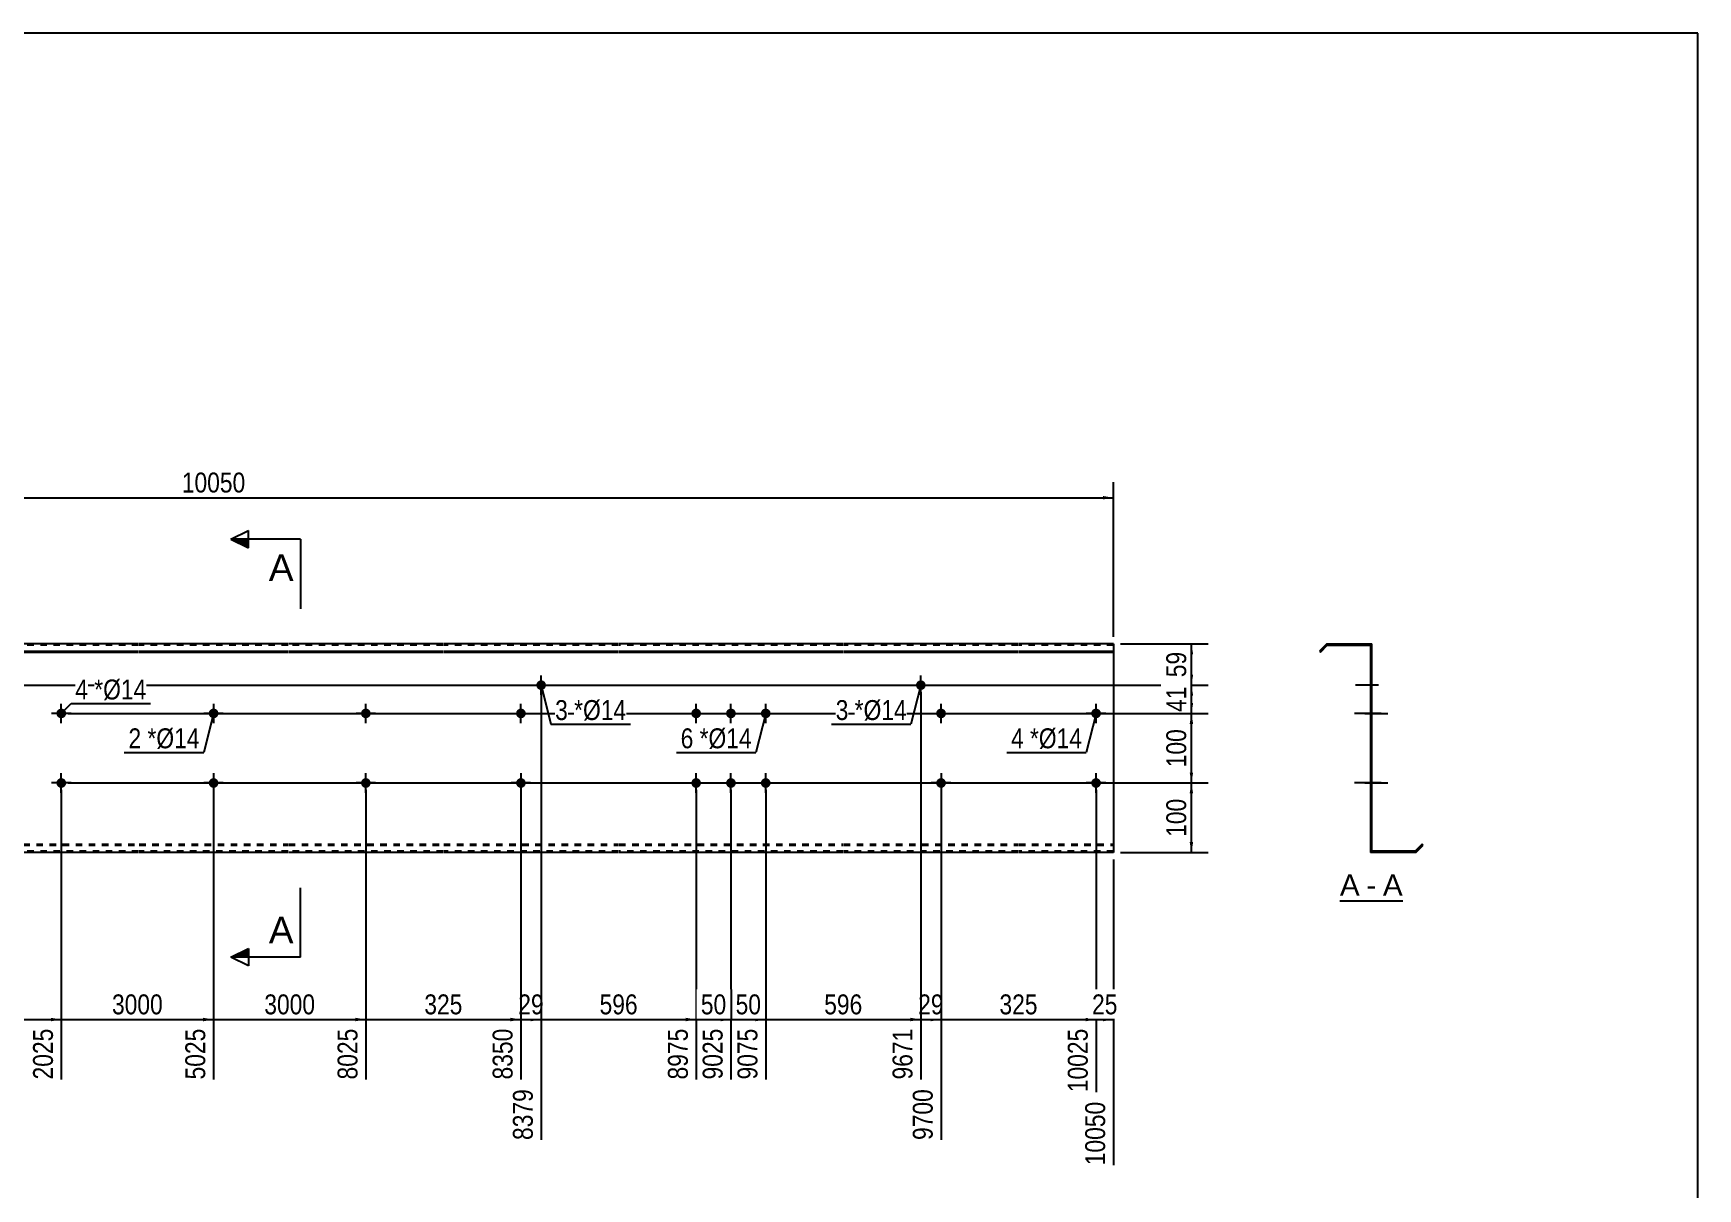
# Model space of a CAD drawing. Header units: millimetres. Extents: x -60 to 343, y -174 to 103.
# Drawn here: x 103.5 to 342.8, y -63.3 to 102.8 of the extents above; entities that cross this region are included whole.
import ezdxf

# ---------------------------------------------------------------- set-up
doc = ezdxf.new("R2010")
doc.units = ezdxf.units.MM
doc.linetypes.add('DXK_LINE_DOT1', pattern=[1.8814, 0.9407, -0.9407])
doc.styles.add('Arial', font='ARIAL.TTF', dxfattribs={"height": 0.2})
doc.styles.add('Arial Narrow', font='ARIALN.TTF', dxfattribs={"height": 0.2})

# ---------------------------------------------------------------- blocks, each defined once
blk = doc.blocks.new('Unknown-627191939-2025')
at = {"color": 5, "linetype": 'Continuous'}
for p, q in [((342.8, 102.75), (-57.2, 102.75)), ((342.8, -174.25), (342.8, 102.75))]:
    blk.add_line(p, q, dxfattribs=at)
blk = doc.blocks.new('Unknown-627191939-12 - 1244')
at = {"color": 7, "linetype": 'Continuous'}
blk.add_line((291.35, -21.95), (300.38, -21.95), dxfattribs=at)
at = {"color": 0, "linetype": 'Continuous'}
blk.add_wipeout([(294.19, -21.2), (294.19, -18), (291.35, -18), (291.35, -21.2)], dxfattribs=at)
blk.add_wipeout([(296.57, -21.2), (296.57, -18), (295.15, -18), (295.15, -21.2)], dxfattribs=at)
at = {"color": 96, "linetype": 'Continuous', "style": 'Arial'}
blk.add_text('A', height=3.06, dxfattribs=at).set_placement((291.35, -21.2))
at = {"color": 0, "linetype": 'Continuous'}
blk.add_wipeout([(300.38, -21.2), (300.38, -18), (297.53, -18), (297.53, -21.2)], dxfattribs=at)
at = {"color": 96, "linetype": 'Continuous', "style": 'Arial'}
for s, p in [('A', (297.53, -21.2)), ('-', (295.15, -21.2))]:
    blk.add_text(s, height=3.06, dxfattribs=at).set_placement(p)
blk = doc.blocks.new('Part-627191939-1218 - 1203')
at = {"color": 2, "linetype": 'Continuous'}
for p, q in [((118.6, 15), (96.4, 15)), ((140.1, 15), (118.7, 15)), ((162.39, 15), (140.2, 15)), ((187.6, 15), (162.49, 15)), ((219.89, 15), (187.7, 15)), ((245.09, 15), (219.99, 15)), ((258.79, 15), (245.19, 15)), ((258.79, 15), (258.79, 13.94)), ((96.4, 13.94), (118.6, 13.94)), ((96.4, 13.8), (118.6, 13.8)), ((118.7, 13.94), (140.1, 13.94)), ((118.7, 13.8), (140.1, 13.8)), ((140.2, 13.94), (162.39, 13.94)), ((140.2, 13.8), (162.39, 13.8)), ((162.49, 13.94), (187.6, 13.94)), ((162.49, 13.8), (187.6, 13.8)), ((187.7, 13.94), (219.89, 13.94)), ((187.7, 13.8), (219.89, 13.8)), ((219.99, 13.94), (245.09, 13.94)), ((219.99, 13.8), (245.09, 13.8)), ((245.19, 13.94), (258.79, 13.94)), ((245.19, 13.8), (258.79, 13.8)), ((258.79, 13.94), (258.79, -15)), ((118.6, -15), (96.4, -15)), ((140.1, -15), (118.7, -15)), ((162.39, -15), (140.2, -15)), ((187.6, -15), (162.49, -15)), ((219.89, -15), (187.7, -15)), ((245.09, -15), (219.99, -15)), ((258.79, -15), (245.19, -15))]:
    blk.add_line(p, q, dxfattribs=at)
at = {"color": 7, "linetype": 'DXK_LINE_DOT1'}
for p, q in [((118.6, 14.8), (96.4, 14.8)), ((140.1, 14.8), (118.7, 14.8)), ((162.39, 14.8), (140.2, 14.8)), ((187.6, 14.8), (162.49, 14.8)), ((219.89, 14.8), (187.7, 14.8)), ((245.09, 14.8), (219.99, 14.8)), ((258.79, 14.8), (245.19, 14.8)), ((96.4, -13.8), (118.6, -13.8)), ((96.4, -13.94), (118.6, -13.94)), ((118.7, -13.8), (140.1, -13.8)), ((118.7, -13.94), (140.1, -13.94)), ((140.2, -13.8), (162.39, -13.8)), ((140.2, -13.94), (162.39, -13.94)), ((162.49, -13.8), (187.6, -13.8)), ((162.49, -13.94), (187.6, -13.94)), ((187.7, -13.8), (219.89, -13.8)), ((187.7, -13.94), (219.89, -13.94)), ((219.99, -13.8), (245.09, -13.8)), ((219.99, -13.94), (245.09, -13.94)), ((245.19, -13.8), (258.79, -13.8)), ((245.19, -13.94), (258.79, -13.94)), ((118.6, -14.8), (96.4, -14.8)), ((140.1, -14.8), (118.7, -14.8)), ((162.39, -14.8), (140.2, -14.8)), ((187.6, -14.8), (162.49, -14.8)), ((219.89, -14.8), (187.7, -14.8)), ((245.09, -14.8), (219.99, -14.8)), ((258.79, -14.8), (245.19, -14.8))]:
    blk.add_line(p, q, dxfattribs=at)
blk = doc.blocks.new('Bolt-627191939-1219 - 1203')
at = {"linetype": 'Continuous'}
blk.add_hatch(color=3, dxfattribs=at).paths.add_polyline_path([(174.29, -5, -1), (172.89, -5, -1)])
at = {"color": 3, "linetype": 'Continuous'}
for p, q in [((173.59, -3.6), (173.59, -6.4)), ((174.99, -5), (172.19, -5))]:
    blk.add_line(p, q, dxfattribs=at)
blk = doc.blocks.new('Bolt-627191939-1220 - 1203')
at = {"linetype": 'Continuous'}
for points in [[(198.09, 5, -1), (199.49, 5, -1)], [(203.09, 5, -1), (204.49, 5, -1)], [(208.09, 5, -1), (209.49, 5, -1)], [(198.09, -5, -1), (199.49, -5, -1)], [(203.09, -5, -1), (204.49, -5, -1)], [(208.09, -5, -1), (209.49, -5, -1)]]:
    blk.add_hatch(color=3, dxfattribs=at).paths.add_polyline_path(points)
at = {"color": 3, "linetype": 'Continuous'}
for p, q in [((197.39, 5), (200.19, 5)), ((198.79, 3.6), (198.79, 6.4)), ((202.39, 5), (205.19, 5)), ((203.79, 3.6), (203.79, 6.4)), ((207.39, 5), (210.19, 5)), ((208.79, 3.6), (208.79, 6.4)), ((198.79, -6.4), (198.79, -3.6)), ((203.79, -6.4), (203.79, -3.6)), ((208.79, -6.4), (208.79, -3.6)), ((197.39, -5), (200.19, -5)), ((202.39, -5), (205.19, -5)), ((207.39, -5), (210.19, -5))]:
    blk.add_line(p, q, dxfattribs=at)
blk = doc.blocks.new('Bolt-627191939-1221 - 1203')
at = {"linetype": 'Continuous'}
blk.add_hatch(color=3, dxfattribs=at).paths.add_polyline_path([(230.39, 9.06, -1), (231.79, 9.06, -1)])
at = {"color": 3, "linetype": 'Continuous'}
for p, q in [((231.09, 7.66), (231.09, 10.46)), ((229.69, 9.06), (232.49, 9.06))]:
    blk.add_line(p, q, dxfattribs=at)
blk = doc.blocks.new('Bolt-627191939-1222 - 1203')
at = {"linetype": 'Continuous'}
blk.add_hatch(color=3, dxfattribs=at).paths.add_polyline_path([(172.89, 5, -1), (174.29, 5, -1)])
at = {"color": 3, "linetype": 'Continuous'}
for p, q in [((172.19, 5), (174.99, 5)), ((173.59, 3.6), (173.59, 6.4))]:
    blk.add_line(p, q, dxfattribs=at)
blk = doc.blocks.new('Bolt-627191939-1227 - 1203')
at = {"linetype": 'Continuous'}
for points in [[(130.1, 5, -1), (128.7, 5, -1)], [(130.1, -5, -1), (128.7, -5, -1)]]:
    blk.add_hatch(color=3, dxfattribs=at).paths.add_polyline_path(points)
at = {"color": 3, "linetype": 'Continuous'}
for p, q in [((130.8, 5), (128, 5)), ((129.4, 6.4), (129.4, 3.6)), ((129.4, -3.6), (129.4, -6.4)), ((130.8, -5), (128, -5))]:
    blk.add_line(p, q, dxfattribs=at)
blk = doc.blocks.new('Bolt-627191939-1229 - 1203')
at = {"linetype": 'Continuous'}
blk.add_hatch(color=3, dxfattribs=at).paths.add_polyline_path([(175.8, 9.06, -1), (177.2, 9.06, -1)])
at = {"color": 3, "linetype": 'Continuous'}
for p, q in [((176.5, 7.66), (176.5, 10.46)), ((175.1, 9.06), (177.9, 9.06))]:
    blk.add_line(p, q, dxfattribs=at)
blk = doc.blocks.new('Bolt-627191939-1232 - 1203')
at = {"linetype": 'Continuous'}
for points in [[(1.8, 5, -1), (3.2, 5, -1)], [(106.8, 5, -1), (108.2, 5, -1)]]:
    blk.add_hatch(color=3, dxfattribs=at).paths.add_polyline_path(points)
at = {"color": 3, "linetype": 'Continuous'}
for p, q in [((3.9, 5), (1.1, 5)), ((2.5, 3.6), (2.5, 6.4)), ((108.9, 5), (106.1, 5)), ((107.5, 3.6), (107.5, 6.4))]:
    blk.add_line(p, q, dxfattribs=at)
blk = doc.blocks.new('Bolt-627191939-1233 - 1203')
at = {"linetype": 'Continuous'}
for points in [[(1.8, -5, -1), (3.2, -5, -1)], [(106.8, -5, -1), (108.2, -5, -1)]]:
    blk.add_hatch(color=3, dxfattribs=at).paths.add_polyline_path(points)
at = {"color": 3, "linetype": 'Continuous'}
for p, q in [((2.5, -6.4), (2.5, -3.6)), ((107.5, -6.4), (107.5, -3.6)), ((3.9, -5), (1.1, -5)), ((108.9, -5), (106.1, -5))]:
    blk.add_line(p, q, dxfattribs=at)
blk = doc.blocks.new('Bolt-627191939-1234 - 1203')
at = {"linetype": 'Continuous'}
blk.add_hatch(color=3, dxfattribs=at).paths.add_polyline_path([(233.3, 5, -1), (234.7, 5, -1)])
at = {"color": 3, "linetype": 'Continuous'}
for p, q in [((232.6, 5), (235.4, 5)), ((234, 3.6), (234, 6.4))]:
    blk.add_line(p, q, dxfattribs=at)
blk = doc.blocks.new('Bolt-627191939-1235 - 1203')
at = {"linetype": 'Continuous'}
blk.add_hatch(color=3, dxfattribs=at).paths.add_polyline_path([(234.7, -5, -1), (233.3, -5, -1)])
at = {"color": 3, "linetype": 'Continuous'}
for p, q in [((234, -3.6), (234, -6.4)), ((235.4, -5), (232.6, -5))]:
    blk.add_line(p, q, dxfattribs=at)
blk = doc.blocks.new('Bolt-627191939-1236 - 1203')
at = {"linetype": 'Continuous'}
for points in [[(150.59, 5, -1), (151.99, 5, -1)], [(255.59, 5, -1), (256.99, 5, -1)]]:
    blk.add_hatch(color=3, dxfattribs=at).paths.add_polyline_path(points)
at = {"color": 3, "linetype": 'Continuous'}
for p, q in [((152.69, 5), (149.89, 5)), ((151.29, 3.6), (151.29, 6.4)), ((257.69, 5), (254.89, 5)), ((256.29, 3.6), (256.29, 6.4))]:
    blk.add_line(p, q, dxfattribs=at)
blk = doc.blocks.new('Bolt-627191939-1237 - 1203')
at = {"linetype": 'Continuous'}
for points in [[(150.59, -5, -1), (151.99, -5, -1)], [(255.59, -5, -1), (256.99, -5, -1)]]:
    blk.add_hatch(color=3, dxfattribs=at).paths.add_polyline_path(points)
at = {"color": 3, "linetype": 'Continuous'}
for p, q in [((151.29, -6.4), (151.29, -3.6)), ((256.29, -6.4), (256.29, -3.6)), ((152.69, -5), (149.89, -5)), ((257.69, -5), (254.89, -5))]:
    blk.add_line(p, q, dxfattribs=at)
blk = doc.blocks.new('Bolt-627191939-1248 - 1244')
at = {"linetype": 'Continuous'}
for points in [[(295.76, 5.7), (295.76, 4.3), (295.96, 4.3), (295.96, 5.7)], [(295.76, 5.7), (295.76, 4.3), (295.96, 4.3), (295.96, 5.7)], [(295.76, 5.7), (295.76, 4.3), (295.96, 4.3), (295.96, 5.7)], [(295.76, -4.3), (295.76, -5.7), (295.96, -5.7), (295.96, -4.3)], [(295.76, -4.3), (295.76, -5.7), (295.96, -5.7), (295.96, -4.3)], [(295.76, -4.3), (295.76, -5.7), (295.96, -5.7), (295.96, -4.3)]]:
    blk.add_hatch(color=3, dxfattribs=at).paths.add_polyline_path(points)
at = {"color": 3, "linetype": 'Continuous'}
for p, q in [((297.29, 5), (293.49, 5)), ((297.29, 5), (293.49, 5)), ((297.29, 5), (293.49, 5)), ((295.96, 5.7), (295.76, 5.7)), ((295.96, 5.7), (295.76, 5.7)), ((295.96, 5.7), (295.76, 5.7)), ((295.96, 4.3), (295.76, 4.3)), ((295.96, 4.3), (295.76, 4.3)), ((295.96, 4.3), (295.76, 4.3)), ((295.96, -4.3), (295.76, -4.3)), ((295.96, -4.3), (295.76, -4.3)), ((295.96, -4.3), (295.76, -4.3)), ((297.29, -5), (293.49, -5)), ((297.29, -5), (293.49, -5)), ((297.29, -5), (293.49, -5)), ((295.96, -5.7), (295.76, -5.7)), ((295.96, -5.7), (295.76, -5.7)), ((295.96, -5.7), (295.76, -5.7))]:
    blk.add_line(p, q, dxfattribs=at)
blk = doc.blocks.new('Bolt-627191939-1264 - 1244')
at = {"linetype": 'Continuous'}
blk.add_hatch(color=3, dxfattribs=at).paths.add_polyline_path([(295.76, 5.7), (295.76, 4.3), (295.96, 4.3), (295.96, 5.7)])
blk.add_hatch(color=3, dxfattribs=at).paths.add_polyline_path([(295.76, 5.7), (295.76, 4.3), (295.96, 4.3), (295.96, 5.7)])
at = {"color": 3, "linetype": 'Continuous'}
for p, q in [((294.94, 5), (298.24, 5)), ((294.94, 5), (298.24, 5)), ((295.76, 5.7), (295.96, 5.7)), ((295.76, 5.7), (295.96, 5.7)), ((295.76, 4.3), (295.96, 4.3)), ((295.76, 4.3), (295.96, 4.3))]:
    blk.add_line(p, q, dxfattribs=at)
blk = doc.blocks.new('Part-627191939-1246 - 1244')
at = {"color": 2, "linetype": 'Continuous'}
for p, q in [((289.46, 15), (288.4, 13.94)), ((288.54, 13.8), (289.54, 14.8)), ((289.46, 15), (295.96, 15)), ((289.54, 14.8), (295.76, 14.8)), ((295.76, 14.8), (295.76, -15)), ((295.96, -14.8), (295.96, 15)), ((288.4, 13.94), (288.54, 13.8)), ((303.18, -13.8), (302.18, -14.8)), ((302.26, -15), (303.32, -13.94)), ((303.32, -13.94), (303.18, -13.8)), ((302.26, -15), (295.76, -15)), ((302.18, -14.8), (295.96, -14.8))]:
    blk.add_line(p, q, dxfattribs=at)
blk = doc.blocks.new('Bolt-627191939-1247 - 1244')
at = {"linetype": 'Continuous'}
blk.add_hatch(color=3, dxfattribs=at).paths.add_polyline_path([(295.96, -5.7), (295.96, -4.3), (295.76, -4.3), (295.76, -5.7)])
at = {"color": 3, "linetype": 'Continuous'}
for p, q in [((295.96, -4.3), (295.76, -4.3)), ((296.79, -5), (295.74, -5)), ((295.96, -5.7), (295.76, -5.7))]:
    blk.add_line(p, q, dxfattribs=at)
blk = doc.blocks.new('Bolt-627191939-1249 - 1244')
at = {"linetype": 'Continuous'}
blk.add_hatch(color=3, dxfattribs=at).paths.add_polyline_path([(295.76, 9.76), (295.76, 8.36), (295.96, 8.36), (295.96, 9.76)])
at = {"color": 3, "linetype": 'Continuous'}
for p, q in [((295.96, 9.76), (295.76, 9.76)), ((296.91, 9.06), (293.61, 9.06)), ((295.96, 8.36), (295.76, 8.36))]:
    blk.add_line(p, q, dxfattribs=at)
blk = doc.blocks.new('Bolt-627191939-1250 - 1244')
at = {"linetype": 'Continuous'}
blk.add_hatch(color=3, dxfattribs=at).paths.add_polyline_path([(295.76, 5.7), (295.76, 4.3), (295.96, 4.3), (295.96, 5.7)])
at = {"color": 3, "linetype": 'Continuous'}
for p, q in [((296.91, 5), (293.61, 5)), ((295.96, 5.7), (295.76, 5.7)), ((295.96, 4.3), (295.76, 4.3))]:
    blk.add_line(p, q, dxfattribs=at)
blk = doc.blocks.new('Bolt-627191939-1251 - 1244')
at = {"linetype": 'Continuous'}
blk.add_hatch(color=3, dxfattribs=at).paths.add_polyline_path([(295.96, -5.7), (295.96, -4.3), (295.76, -4.3), (295.76, -5.7)])
at = {"color": 3, "linetype": 'Continuous'}
for p, q in [((295.96, -4.3), (295.76, -4.3)), ((296.76, -5), (295.76, -5)), ((295.96, -5.7), (295.76, -5.7))]:
    blk.add_line(p, q, dxfattribs=at)
blk = doc.blocks.new('Bolt-627191939-1252 - 1244')
at = {"linetype": 'Continuous'}
for points in [[(295.76, 5.7), (295.76, 4.3), (295.96, 4.3), (295.96, 5.7)], [(295.76, 5.7), (295.76, 4.3), (295.96, 4.3), (295.96, 5.7)], [(295.76, 5.7), (295.76, 4.3), (295.96, 4.3), (295.96, 5.7)], [(295.76, -4.3), (295.76, -5.7), (295.96, -5.7), (295.96, -4.3)], [(295.76, -4.3), (295.76, -5.7), (295.96, -5.7), (295.96, -4.3)], [(295.76, -4.3), (295.76, -5.7), (295.96, -5.7), (295.96, -4.3)]]:
    blk.add_hatch(color=3, dxfattribs=at).paths.add_polyline_path(points)
at = {"color": 3, "linetype": 'Continuous'}
for p, q in [((297.26, 5), (293.46, 5)), ((297.26, 5), (293.46, 5)), ((297.26, 5), (293.46, 5)), ((295.96, 5.7), (295.76, 5.7)), ((295.96, 5.7), (295.76, 5.7)), ((295.96, 5.7), (295.76, 5.7)), ((295.96, 4.3), (295.76, 4.3)), ((295.96, 4.3), (295.76, 4.3)), ((295.96, 4.3), (295.76, 4.3)), ((295.96, -4.3), (295.76, -4.3)), ((295.96, -4.3), (295.76, -4.3)), ((295.96, -4.3), (295.76, -4.3)), ((297.26, -5), (293.46, -5)), ((297.26, -5), (293.46, -5)), ((297.26, -5), (293.46, -5)), ((295.96, -5.7), (295.76, -5.7)), ((295.96, -5.7), (295.76, -5.7)), ((295.96, -5.7), (295.76, -5.7))]:
    blk.add_line(p, q, dxfattribs=at)
blk = doc.blocks.new('Bolt-627191939-1253 - 1244')
at = {"linetype": 'Continuous'}
blk.add_hatch(color=3, dxfattribs=at).paths.add_polyline_path([(295.76, 9.76), (295.76, 8.36), (295.96, 8.36), (295.96, 9.76)])
at = {"color": 3, "linetype": 'Continuous'}
for p, q in [((295.96, 9.76), (295.76, 9.76)), ((296.9, 9.06), (293.6, 9.06)), ((295.96, 8.36), (295.76, 8.36))]:
    blk.add_line(p, q, dxfattribs=at)
blk = doc.blocks.new('Bolt-627191939-1254 - 1244')
at = {"linetype": 'Continuous'}
blk.add_hatch(color=3, dxfattribs=at).paths.add_polyline_path([(295.76, 5.7), (295.76, 4.3), (295.96, 4.3), (295.96, 5.7)])
at = {"color": 3, "linetype": 'Continuous'}
for p, q in [((296.9, 5), (293.6, 5)), ((295.96, 5.7), (295.76, 5.7)), ((295.96, 4.3), (295.76, 4.3))]:
    blk.add_line(p, q, dxfattribs=at)
blk = doc.blocks.new('Bolt-627191939-1255 - 1244')
at = {"linetype": 'Continuous'}
for points in [[(295.96, 4.3), (295.96, 5.7), (295.76, 5.7), (295.76, 4.3)], [(295.96, -5.7), (295.96, -4.3), (295.76, -4.3), (295.76, -5.7)]]:
    blk.add_hatch(color=3, dxfattribs=at).paths.add_polyline_path(points)
at = {"color": 3, "linetype": 'Continuous'}
for p, q in [((295.96, 5), (293.76, 5)), ((295.96, 5.7), (295.76, 5.7)), ((295.96, 4.3), (295.76, 4.3)), ((295.96, -4.3), (295.76, -4.3)), ((295.96, -5), (293.76, -5)), ((295.96, -5.7), (295.76, -5.7))]:
    blk.add_line(p, q, dxfattribs=at)
blk = doc.blocks.new('Bolt-627191939-1256 - 1244')
at = {"linetype": 'Continuous'}
blk.add_hatch(color=3, dxfattribs=at).paths.add_polyline_path([(295.76, 9.76), (295.76, 8.36), (295.96, 8.36), (295.96, 9.76)])
at = {"color": 3, "linetype": 'Continuous'}
for p, q in [((295.96, 9.76), (295.76, 9.76)), ((296.9, 9.06), (293.6, 9.06)), ((295.96, 8.36), (295.76, 8.36))]:
    blk.add_line(p, q, dxfattribs=at)
blk = doc.blocks.new('Bolt-627191939-1257 - 1244')
at = {"linetype": 'Continuous'}
blk.add_hatch(color=3, dxfattribs=at).paths.add_polyline_path([(295.76, 9.76), (295.76, 8.36), (295.96, 8.36), (295.96, 9.76)])
at = {"color": 3, "linetype": 'Continuous'}
for p, q in [((295.96, 9.76), (295.76, 9.76)), ((296.91, 9.06), (293.61, 9.06)), ((295.96, 8.36), (295.76, 8.36))]:
    blk.add_line(p, q, dxfattribs=at)
blk = doc.blocks.new('Bolt-627191939-1258 - 1244')
at = {"linetype": 'Continuous'}
blk.add_hatch(color=3, dxfattribs=at).paths.add_polyline_path([(295.76, 5.7), (295.76, 4.3), (295.96, 4.3), (295.96, 5.7)])
at = {"color": 3, "linetype": 'Continuous'}
for p, q in [((296.9, 5), (293.6, 5)), ((295.96, 5.7), (295.76, 5.7)), ((295.96, 4.3), (295.76, 4.3))]:
    blk.add_line(p, q, dxfattribs=at)
blk = doc.blocks.new('Bolt-627191939-1259 - 1244')
at = {"linetype": 'Continuous'}
blk.add_hatch(color=3, dxfattribs=at).paths.add_polyline_path([(295.96, -5.7), (295.96, -4.3), (295.76, -4.3), (295.76, -5.7)])
at = {"color": 3, "linetype": 'Continuous'}
for p, q in [((295.96, -4.3), (295.76, -4.3)), ((296.76, -5), (295.76, -5)), ((295.96, -5.7), (295.76, -5.7))]:
    blk.add_line(p, q, dxfattribs=at)
blk = doc.blocks.new('Bolt-627191939-1260 - 1244')
at = {"linetype": 'Continuous'}
blk.add_hatch(color=3, dxfattribs=at).paths.add_polyline_path([(295.76, 5.7), (295.76, 4.3), (295.96, 4.3), (295.96, 5.7)])
blk.add_hatch(color=3, dxfattribs=at).paths.add_polyline_path([(295.76, 5.7), (295.76, 4.3), (295.96, 4.3), (295.96, 5.7)])
at = {"color": 3, "linetype": 'Continuous'}
for p, q in [((294.96, 5), (298.26, 5)), ((294.96, 5), (298.26, 5)), ((295.76, 5.7), (295.96, 5.7)), ((295.76, 5.7), (295.96, 5.7)), ((295.76, 4.3), (295.96, 4.3)), ((295.76, 4.3), (295.96, 4.3))]:
    blk.add_line(p, q, dxfattribs=at)
blk = doc.blocks.new('Bolt-627191939-1261 - 1244')
at = {"linetype": 'Continuous'}
blk.add_hatch(color=3, dxfattribs=at).paths.add_polyline_path([(295.76, -4.3), (295.76, -5.7), (295.96, -5.7), (295.96, -4.3)])
blk.add_hatch(color=3, dxfattribs=at).paths.add_polyline_path([(295.76, -4.3), (295.76, -5.7), (295.96, -5.7), (295.96, -4.3)])
at = {"color": 3, "linetype": 'Continuous'}
for p, q in [((295.76, -4.3), (295.96, -4.3)), ((295.76, -4.3), (295.96, -4.3)), ((294.96, -5), (298.26, -5)), ((294.96, -5), (298.26, -5)), ((295.76, -5.7), (295.96, -5.7)), ((295.76, -5.7), (295.96, -5.7))]:
    blk.add_line(p, q, dxfattribs=at)
blk = doc.blocks.new('Bolt-627191939-1262 - 1244')
at = {"linetype": 'Continuous'}
blk.add_hatch(color=3, dxfattribs=at).paths.add_polyline_path([(295.76, 5.7), (295.76, 4.3), (295.96, 4.3), (295.96, 5.7)])
at = {"color": 3, "linetype": 'Continuous'}
for p, q in [((296.91, 5), (293.61, 5)), ((295.96, 5.7), (295.76, 5.7)), ((295.96, 4.3), (295.76, 4.3))]:
    blk.add_line(p, q, dxfattribs=at)
blk = doc.blocks.new('Bolt-627191939-1263 - 1244')
at = {"linetype": 'Continuous'}
blk.add_hatch(color=3, dxfattribs=at).paths.add_polyline_path([(295.96, -5.7), (295.96, -4.3), (295.76, -4.3), (295.76, -5.7)])
at = {"color": 3, "linetype": 'Continuous'}
for p, q in [((295.96, -4.3), (295.76, -4.3)), ((296.79, -5), (295.74, -5)), ((295.96, -5.7), (295.76, -5.7))]:
    blk.add_line(p, q, dxfattribs=at)
blk = doc.blocks.new('Bolt-627191939-1265 - 1244')
at = {"linetype": 'Continuous'}
blk.add_hatch(color=3, dxfattribs=at).paths.add_polyline_path([(295.76, -4.3), (295.76, -5.7), (295.96, -5.7), (295.96, -4.3)])
blk.add_hatch(color=3, dxfattribs=at).paths.add_polyline_path([(295.76, -4.3), (295.76, -5.7), (295.96, -5.7), (295.96, -4.3)])
at = {"color": 3, "linetype": 'Continuous'}
for p, q in [((295.76, -4.3), (295.96, -4.3)), ((295.76, -4.3), (295.96, -4.3)), ((294.94, -5), (298.24, -5)), ((294.94, -5), (298.24, -5)), ((295.76, -5.7), (295.96, -5.7)), ((295.76, -5.7), (295.96, -5.7))]:
    blk.add_line(p, q, dxfattribs=at)
blk = doc.blocks.new('StraightDimension-627191939-1289 - 1203')
at = {"linetype": 'Continuous'}
blk.add_hatch(color=7, dxfattribs=at).paths.add_polyline_path([(175, -38.75), (176.5, -39), (175, -39.25)])
at = {"color": 7, "linetype": 'Continuous'}
for p, q in [((176.5, 8.06), (176.5, -56.31)), ((173.59, -6), (173.59, -47.61)), ((173.59, -39), (176.5, -39))]:
    blk.add_line(p, q, dxfattribs=at)
at = {"color": 0}
blk.add_wipeout([(177.47, -38.85), (177.47, -34.65), (172.61, -34.65), (172.61, -38.85)], dxfattribs=at)
at = {"color": 0, "linetype": 'Continuous'}
blk.add_wipeout([(175.9, -48.4), (171.7, -48.4), (171.7, -56.91), (175.9, -56.91)], dxfattribs=at)
at = {"color": 3, "style": 'Arial Narrow'}
blk.add_text('29', height=2.863, dxfattribs=at).set_placement((173.21, -38.25))
at = {"color": 3, "linetype": 'Continuous', "style": 'Arial Narrow'}
blk.add_text('8379', height=2.863, rotation=90.0002, dxfattribs=at).set_placement((175.3, -56.31))
blk = doc.blocks.new('StraightDimension-627191939-1284 - 1203')
at = {"linetype": 'Continuous'}
blk.add_hatch(color=7, dxfattribs=at).paths.add_polyline_path([(232.5, -38.75), (234, -39), (232.5, -39.25)])
at = {"color": 7, "linetype": 'Continuous'}
for p, q in [((231.09, 8.06), (231.09, -47.61)), ((234, -6), (234, -56.31)), ((231.09, -39), (234, -39))]:
    blk.add_line(p, q, dxfattribs=at)
at = {"color": 0}
blk.add_wipeout([(234.97, -38.85), (234.97, -34.65), (230.11, -34.65), (230.11, -38.85)], dxfattribs=at)
at = {"color": 0, "linetype": 'Continuous'}
blk.add_wipeout([(233.4, -48.4), (229.2, -48.4), (229.2, -56.91), (233.4, -56.91)], dxfattribs=at)
at = {"color": 3, "style": 'Arial Narrow'}
blk.add_text('29', height=2.863, dxfattribs=at).set_placement((230.71, -38.25))
at = {"color": 3, "linetype": 'Continuous', "style": 'Arial Narrow'}
blk.add_text('9700', height=2.863, rotation=90.0002, dxfattribs=at).set_placement((232.8, -56.31))
blk = doc.blocks.new('StraightDimension-627191939-1283 - 1203')
at = {"linetype": 'Continuous'}
blk.add_hatch(color=7, dxfattribs=at).paths.add_polyline_path([(254.79, -38.75), (256.29, -39), (254.79, -39.25)])
at = {"color": 7, "linetype": 'Continuous'}
for p, q in [((234, -6), (234, -56.31)), ((256.29, -6), (256.29, -49.44)), ((234, -39), (256.29, -39))]:
    blk.add_line(p, q, dxfattribs=at)
at = {"color": 0}
blk.add_wipeout([(248.49, -38.85), (248.49, -34.65), (241.8, -34.65), (241.8, -38.85)], dxfattribs=at)
at = {"color": 0, "linetype": 'Continuous'}
blk.add_wipeout([(255.69, -39.7), (251.49, -39.7), (251.49, -50.04), (255.69, -50.04)], dxfattribs=at)
at = {"color": 3, "style": 'Arial Narrow'}
blk.add_text('325', height=2.863, dxfattribs=at).set_placement((242.4, -38.25))
at = {"color": 3, "linetype": 'Continuous', "style": 'Arial Narrow'}
blk.add_text('10025', height=2.863, rotation=90.0002, dxfattribs=at).set_placement((255.09, -49.44))
blk = doc.blocks.new('StraightDimension-627191939-1293 - 1203')
at = {"linetype": 'Continuous'}
blk.add_hatch(color=7, dxfattribs=at).paths.add_polyline_path([(106, -38.75), (107.5, -39), (106, -39.25)])
at = {"color": 7, "linetype": 'Continuous'}
for p, q in [((85.2, -6), (85.2, -56.31)), ((107.5, -6), (107.5, -47.61)), ((85.2, -39), (107.5, -39))]:
    blk.add_line(p, q, dxfattribs=at)
at = {"color": 0}
blk.add_wipeout([(99.69, -38.85), (99.69, -34.65), (93.01, -34.65), (93.01, -38.85)], dxfattribs=at)
at = {"color": 0, "linetype": 'Continuous'}
blk.add_wipeout([(106.9, -39.7), (102.7, -39.7), (102.7, -48.21), (106.9, -48.21)], dxfattribs=at)
at = {"color": 3, "style": 'Arial Narrow'}
blk.add_text('325', height=2.863, dxfattribs=at).set_placement((93.61, -38.25))
at = {"color": 3, "linetype": 'Continuous', "style": 'Arial Narrow'}
blk.add_text('2025', height=2.863, rotation=90.0002, dxfattribs=at).set_placement((106.3, -47.61))
blk = doc.blocks.new('StraightDimension-627191939-1282 - 1203')
at = {"linetype": 'Continuous'}
blk.add_hatch(color=7, dxfattribs=at).paths.add_polyline_path([(257.29, -38.75), (258.79, -39), (257.29, -39.25)])
at = {"color": 7, "linetype": 'Continuous'}
for p, q in [((256.29, -6), (256.29, -49.44)), ((258.79, -16), (258.79, -59.94)), ((256.29, -39), (258.79, -39))]:
    blk.add_line(p, q, dxfattribs=at)
at = {"color": 0}
blk.add_wipeout([(259.97, -38.85), (259.97, -34.65), (255.11, -34.65), (255.11, -38.85)], dxfattribs=at)
at = {"color": 0, "linetype": 'Continuous'}
blk.add_wipeout([(258.19, -50.2), (253.99, -50.2), (253.99, -60.54), (258.19, -60.54)], dxfattribs=at)
at = {"color": 3, "style": 'Arial Narrow'}
blk.add_text('25', height=2.863, dxfattribs=at).set_placement((255.71, -38.25))
at = {"color": 3, "linetype": 'Continuous', "style": 'Arial Narrow'}
blk.add_text('10050', height=2.863, rotation=90.0002, dxfattribs=at).set_placement((257.59, -59.94))
blk = doc.blocks.new('StraightDimension-627191939-1292 - 1203')
at = {"linetype": 'Continuous'}
blk.add_hatch(color=7, dxfattribs=at).paths.add_polyline_path([(127.9, -38.75), (129.4, -39), (127.9, -39.25)])
at = {"color": 7, "linetype": 'Continuous'}
for p, q in [((107.5, -6), (107.5, -47.61)), ((129.4, -6), (129.4, -47.61)), ((107.5, -39), (129.4, -39))]:
    blk.add_line(p, q, dxfattribs=at)
at = {"color": 0}
blk.add_wipeout([(122.7, -38.85), (122.7, -34.65), (114.19, -34.65), (114.19, -38.85)], dxfattribs=at)
at = {"color": 0, "linetype": 'Continuous'}
blk.add_wipeout([(128.8, -39.7), (124.6, -39.7), (124.6, -48.21), (128.8, -48.21)], dxfattribs=at)
at = {"color": 3, "style": 'Arial Narrow'}
blk.add_text('3000', height=2.863, dxfattribs=at).set_placement((114.79, -38.25))
at = {"color": 3, "linetype": 'Continuous', "style": 'Arial Narrow'}
blk.add_text('5025', height=2.863, rotation=90.0002, dxfattribs=at).set_placement((128.2, -47.61))
blk = doc.blocks.new('StraightDimension-627191939-1291 - 1203')
at = {"linetype": 'Continuous'}
blk.add_hatch(color=7, dxfattribs=at).paths.add_polyline_path([(149.79, -38.75), (151.29, -39), (149.79, -39.25)])
at = {"color": 7, "linetype": 'Continuous'}
for p, q in [((129.4, -6), (129.4, -47.61)), ((151.29, -6), (151.29, -47.61)), ((129.4, -39), (151.29, -39))]:
    blk.add_line(p, q, dxfattribs=at)
at = {"color": 0}
blk.add_wipeout([(144.6, -38.85), (144.6, -34.65), (136.09, -34.65), (136.09, -38.85)], dxfattribs=at)
at = {"color": 0, "linetype": 'Continuous'}
blk.add_wipeout([(150.69, -39.7), (146.49, -39.7), (146.49, -48.21), (150.69, -48.21)], dxfattribs=at)
at = {"color": 3, "style": 'Arial Narrow'}
blk.add_text('3000', height=2.863, dxfattribs=at).set_placement((136.69, -38.25))
at = {"color": 3, "linetype": 'Continuous', "style": 'Arial Narrow'}
blk.add_text('8025', height=2.863, rotation=90.0002, dxfattribs=at).set_placement((150.09, -47.61))
blk = doc.blocks.new('StraightDimension-627191939-1286 - 1203')
at = {"linetype": 'Continuous'}
blk.add_hatch(color=7, dxfattribs=at).paths.add_polyline_path([(207.29, -38.75), (208.79, -39), (207.29, -39.25)])
at = {"color": 7, "linetype": 'Continuous'}
for p, q in [((203.79, -6), (203.79, -47.61)), ((208.79, -6), (208.79, -47.61)), ((203.79, -39), (208.79, -39))]:
    blk.add_line(p, q, dxfattribs=at)
at = {"color": 0}
blk.add_wipeout([(208.72, -38.85), (208.72, -34.65), (203.86, -34.65), (203.86, -38.85)], dxfattribs=at)
at = {"color": 3, "style": 'Arial Narrow'}
blk.add_text('50', height=2.863, dxfattribs=at).set_placement((204.46, -38.25))
at = {"color": 0, "linetype": 'Continuous'}
blk.add_wipeout([(208.19, -39.7), (203.99, -39.7), (203.99, -48.21), (208.19, -48.21)], dxfattribs=at)
at = {"color": 3, "linetype": 'Continuous', "style": 'Arial Narrow'}
blk.add_text('9075', height=2.863, rotation=90.0002, dxfattribs=at).set_placement((207.59, -47.61))
blk = doc.blocks.new('StraightDimension-627191939-1290 - 1203')
at = {"linetype": 'Continuous'}
blk.add_hatch(color=7, dxfattribs=at).paths.add_polyline_path([(172.09, -38.75), (173.59, -39), (172.09, -39.25)])
at = {"color": 7, "linetype": 'Continuous'}
for p, q in [((151.29, -6), (151.29, -47.61)), ((173.59, -6), (173.59, -47.61)), ((151.29, -39), (173.59, -39))]:
    blk.add_line(p, q, dxfattribs=at)
at = {"color": 0}
blk.add_wipeout([(165.78, -38.85), (165.78, -34.65), (159.1, -34.65), (159.1, -38.85)], dxfattribs=at)
at = {"color": 0, "linetype": 'Continuous'}
blk.add_wipeout([(172.99, -39.7), (168.79, -39.7), (168.79, -48.21), (172.99, -48.21)], dxfattribs=at)
at = {"color": 3, "style": 'Arial Narrow'}
blk.add_text('325', height=2.863, dxfattribs=at).set_placement((159.7, -38.25))
at = {"color": 3, "linetype": 'Continuous', "style": 'Arial Narrow'}
blk.add_text('8350', height=2.863, rotation=90.0002, dxfattribs=at).set_placement((172.39, -47.61))
blk = doc.blocks.new('StraightDimension-627191939-1288 - 1203')
at = {"linetype": 'Continuous'}
blk.add_hatch(color=7, dxfattribs=at).paths.add_polyline_path([(197.29, -38.75), (198.79, -39), (197.29, -39.25)])
at = {"color": 7, "linetype": 'Continuous'}
for p, q in [((176.5, 8.06), (176.5, -56.31)), ((198.79, -6), (198.79, -47.61)), ((176.5, -39), (198.79, -39))]:
    blk.add_line(p, q, dxfattribs=at)
at = {"color": 0}
blk.add_wipeout([(190.99, -38.85), (190.99, -34.65), (184.3, -34.65), (184.3, -38.85)], dxfattribs=at)
at = {"color": 0, "linetype": 'Continuous'}
blk.add_wipeout([(198.19, -39.7), (193.99, -39.7), (193.99, -48.21), (198.19, -48.21)], dxfattribs=at)
at = {"color": 3, "style": 'Arial Narrow'}
blk.add_text('596', height=2.863, dxfattribs=at).set_placement((184.9, -38.25))
at = {"color": 3, "linetype": 'Continuous', "style": 'Arial Narrow'}
blk.add_text('8975', height=2.863, rotation=90.0002, dxfattribs=at).set_placement((197.59, -47.61))
blk = doc.blocks.new('StraightDimension-627191939-1413 - 1203')
at = {"linetype": 'Continuous'}
blk.add_hatch(color=7, dxfattribs=at).paths.add_polyline_path([(257.29, 36.25), (258.79, 36), (257.29, 35.75)])
at = {"color": 7, "linetype": 'Continuous'}
for p, q in [((0, 36), (258.79, 36)), ((258.79, 16), (258.79, 38.25))]:
    blk.add_line(p, q, dxfattribs=at)
at = {"color": 0}
blk.add_wipeout([(134.57, 36.15), (134.57, 40.35), (124.23, 40.35), (124.23, 36.15)], dxfattribs=at)
at = {"color": 3, "style": 'Arial Narrow'}
blk.add_text('10050', height=2.863, dxfattribs=at).set_placement((124.83, 36.75))
blk = doc.blocks.new('StraightDimension-627191939-1285 - 1203')
at = {"linetype": 'Continuous'}
blk.add_hatch(color=7, dxfattribs=at).paths.add_polyline_path([(229.59, -38.75), (231.09, -39), (229.59, -39.25)])
at = {"color": 7, "linetype": 'Continuous'}
for p, q in [((231.09, 8.06), (231.09, -47.61)), ((208.79, -6), (208.79, -47.61)), ((208.79, -39), (231.09, -39))]:
    blk.add_line(p, q, dxfattribs=at)
at = {"color": 0}
blk.add_wipeout([(223.28, -38.85), (223.28, -34.65), (216.6, -34.65), (216.6, -38.85)], dxfattribs=at)
at = {"color": 0, "linetype": 'Continuous'}
blk.add_wipeout([(230.49, -39.7), (226.29, -39.7), (226.29, -48.21), (230.49, -48.21)], dxfattribs=at)
at = {"color": 3, "style": 'Arial Narrow'}
blk.add_text('596', height=2.863, dxfattribs=at).set_placement((217.2, -38.25))
at = {"color": 3, "linetype": 'Continuous', "style": 'Arial Narrow'}
blk.add_text('9671', height=2.863, rotation=90.0002, dxfattribs=at).set_placement((229.89, -47.61))
blk = doc.blocks.new('StraightDimension-627191939-1287 - 1203')
at = {"linetype": 'Continuous'}
blk.add_hatch(color=7, dxfattribs=at).paths.add_polyline_path([(202.29, -38.75), (203.79, -39), (202.29, -39.25)])
at = {"color": 7, "linetype": 'Continuous'}
for p, q in [((198.79, -6), (198.79, -47.61)), ((203.79, -6), (203.79, -47.61)), ((198.79, -39), (203.79, -39))]:
    blk.add_line(p, q, dxfattribs=at)
at = {"color": 0}
blk.add_wipeout([(203.72, -38.85), (203.72, -34.65), (198.86, -34.65), (198.86, -38.85)], dxfattribs=at)
at = {"color": 3, "style": 'Arial Narrow'}
blk.add_text('50', height=2.863, dxfattribs=at).set_placement((199.46, -38.25))
at = {"color": 0, "linetype": 'Continuous'}
blk.add_wipeout([(203.19, -39.7), (198.99, -39.7), (198.99, -48.21), (203.19, -48.21)], dxfattribs=at)
at = {"color": 3, "linetype": 'Continuous', "style": 'Arial Narrow'}
blk.add_text('9025', height=2.863, rotation=90.0002, dxfattribs=at).set_placement((202.59, -47.61))
blk = doc.blocks.new('StraightDimension-627191939-1379 - 1203')
at = {"linetype": 'Continuous'}
for points in [[(269.75, 13.5), (270, 15), (270.25, 13.5)], [(270.25, 10.56), (270, 9.06), (269.75, 10.56)]]:
    blk.add_hatch(color=7, dxfattribs=at).paths.add_polyline_path(points)
at = {"color": 7, "linetype": 'Continuous'}
for p, q in [((259.79, 15), (272.4, 15)), ((270, 9.06), (270, 15)), ((83.29, 9.06), (272.4, 9.06))]:
    blk.add_line(p, q, dxfattribs=at)
at = {"color": 0}
blk.add_wipeout([(269.85, 14.46), (265.65, 14.46), (265.65, 9.6), (269.85, 9.6)], dxfattribs=at)
at = {"color": 3, "style": 'Arial Narrow'}
blk.add_text('59', height=2.863, rotation=90.0002, dxfattribs=at).set_placement((269.25, 10.2))
blk = doc.blocks.new('StraightDimension-627191939-1380 - 1203')
at = {"linetype": 'Continuous'}
for points in [[(269.75, 7.56), (270, 9.06), (270.25, 7.56)], [(270.25, 6.5), (270, 5), (269.75, 6.5)]]:
    blk.add_hatch(color=7, dxfattribs=at).paths.add_polyline_path(points)
at = {"color": 7, "linetype": 'Continuous'}
for p, q in [((83.29, 9.06), (272.4, 9.06)), ((270, 5), (270, 9.06)), ((108.5, 5), (272.4, 5))]:
    blk.add_line(p, q, dxfattribs=at)
at = {"color": 0}
blk.add_wipeout([(269.85, 9.46), (265.65, 9.46), (265.65, 4.6), (269.85, 4.6)], dxfattribs=at)
at = {"color": 3, "style": 'Arial Narrow'}
blk.add_text('41', height=2.863, rotation=90.0002, dxfattribs=at).set_placement((269.25, 5.2))
blk = doc.blocks.new('StraightDimension-627191939-1381 - 1203')
at = {"linetype": 'Continuous'}
for points in [[(269.75, 3.5), (270, 5), (270.25, 3.5)], [(270.25, -3.5), (270, -5), (269.75, -3.5)]]:
    blk.add_hatch(color=7, dxfattribs=at).paths.add_polyline_path(points)
at = {"color": 7, "linetype": 'Continuous'}
for p, q in [((108.5, 5), (272.4, 5)), ((270, -5), (270, 5)), ((108.5, -5), (272.4, -5))]:
    blk.add_line(p, q, dxfattribs=at)
at = {"color": 0}
blk.add_wipeout([(269.85, 3.34), (265.65, 3.34), (265.65, -3.34), (269.85, -3.34)], dxfattribs=at)
at = {"color": 3, "style": 'Arial Narrow'}
blk.add_text('100', height=2.863, rotation=90.0002, dxfattribs=at).set_placement((269.25, -2.74))
blk = doc.blocks.new('StraightDimension-627191939-1382 - 1203')
at = {"linetype": 'Continuous'}
for points in [[(269.75, -6.5), (270, -5), (270.25, -6.5)], [(270.25, -13.5), (270, -15), (269.75, -13.5)]]:
    blk.add_hatch(color=7, dxfattribs=at).paths.add_polyline_path(points)
at = {"color": 7, "linetype": 'Continuous'}
for p, q in [((108.5, -5), (272.4, -5)), ((270, -15), (270, -5)), ((259.79, -15), (272.4, -15))]:
    blk.add_line(p, q, dxfattribs=at)
at = {"color": 0}
blk.add_wipeout([(269.85, -6.66), (265.65, -6.66), (265.65, -13.34), (269.85, -13.34)], dxfattribs=at)
at = {"color": 3, "style": 'Arial Narrow'}
blk.add_text('100', height=2.863, rotation=90.0002, dxfattribs=at).set_placement((269.25, -12.74))
blk = doc.blocks.new('SectionMark-627191939-1280 - 1203')
at = {"linetype": 'Continuous'}
for points in [[(134.4, 30.05), (134.4, 28.8), (131.9, 30.05)], [(134.4, -28.8), (134.4, -30.05), (131.9, -30.05)]]:
    blk.add_hatch(color=30, dxfattribs=at).paths.add_polyline_path(points)
at = {"color": 30, "linetype": 'Continuous'}
for p, q in [((131.9, 30.05), (134.4, 31.3)), ((134.4, 28.8), (134.4, 31.3)), ((141.9, 30.05), (131.9, 30.05)), ((131.9, 30.05), (134.4, 28.8)), ((131.9, -30.05), (134.4, -28.8)), ((141.9, -30.05), (131.9, -30.05)), ((134.4, -31.3), (131.9, -30.05)), ((134.4, -28.8), (134.4, -31.3))]:
    blk.add_line(p, q, dxfattribs=at)
at = {"color": 0, "linetype": 'Continuous'}
for points in [[(140.9, 24.05), (140.9, 28.05), (137.34, 28.05), (137.34, 24.05)], [(140.9, -28.05), (140.9, -24.05), (137.34, -24.05), (137.34, -28.05)]]:
    blk.add_wipeout(points, dxfattribs=at)
at = {"color": 30, "linetype": 'Continuous'}
for p, q in [((141.9, 30.05), (141.9, 20.05)), ((141.9, -30.05), (141.9, -20.05))]:
    blk.add_line(p, q, dxfattribs=at)
at = {"color": 96, "linetype": 'Continuous', "style": 'Arial'}
for p in [(137.34, 24.05), (137.34, -28.05)]:
    blk.add_text('A', height=3.82, dxfattribs=at).set_placement(p)
blk = doc.blocks.new('MarkSet-627191939-1428 - 1203')
at = {"color": 0}
blk.add_wipeout([(180.34, 4.05), (180.34, 7.05), (178.51, 7.05), (178.51, 4.05)], dxfattribs=at)
blk.add_wipeout([(180.34, 4.05), (180.34, 7.05), (178.51, 7.05), (178.51, 4.05)], dxfattribs=at)
at = {"color": 7, "linetype": 'Continuous'}
blk.add_line((176.5, 9.06), (177.91, 3.45), dxfattribs=at)
at = {"color": 0}
blk.add_wipeout([(182.52, 4.05), (182.52, 7.05), (181.24, 7.05), (181.24, 4.05)], dxfattribs=at)
blk.add_wipeout([(182.52, 4.05), (182.52, 7.05), (181.24, 7.05), (181.24, 4.05)], dxfattribs=at)
at = {"color": 3, "style": 'Arial Narrow'}
blk.add_text('3', height=2.86, dxfattribs=at).set_placement((178.51, 4.05))
at = {"color": 0}
blk.add_wipeout([(188.73, 4.05), (188.73, 7.05), (182.52, 7.05), (182.52, 4.05)], dxfattribs=at)
blk.add_wipeout([(188.73, 4.05), (188.73, 7.05), (182.52, 7.05), (182.52, 4.05)], dxfattribs=at)
at = {"color": 7, "linetype": 'Continuous'}
blk.add_line((177.91, 3.45), (189.33, 3.45), dxfattribs=at)
at = {"color": 3, "style": 'Arial Narrow'}
for s, height, p in [('*', 2.86, (181.24, 4.05)), ('Ø14', 2.863, (182.52, 4.05))]:
    blk.add_text(s, height=height, dxfattribs=at).set_placement(p)
blk = doc.blocks.new('MarkSet-627191939-1435 - 1203')
at = {"color": 0}
blk.add_wipeout([(220.68, 4.05), (220.68, 7.05), (218.85, 7.05), (218.85, 4.05)], dxfattribs=at)
blk.add_wipeout([(220.68, 4.05), (220.68, 7.05), (218.85, 7.05), (218.85, 4.05)], dxfattribs=at)
blk.add_wipeout([(222.86, 4.05), (222.86, 7.05), (221.58, 7.05), (221.58, 4.05)], dxfattribs=at)
blk.add_wipeout([(222.86, 4.05), (222.86, 7.05), (221.58, 7.05), (221.58, 4.05)], dxfattribs=at)
at = {"color": 3, "style": 'Arial Narrow'}
blk.add_text('3', height=2.86, dxfattribs=at).set_placement((218.85, 4.05))
at = {"color": 0}
blk.add_wipeout([(229.07, 4.05), (229.07, 7.05), (222.86, 7.05), (222.86, 4.05)], dxfattribs=at)
blk.add_wipeout([(229.07, 4.05), (229.07, 7.05), (222.86, 7.05), (222.86, 4.05)], dxfattribs=at)
at = {"color": 7, "linetype": 'Continuous'}
for p in [(231.09, 9.06), (218.25, 3.45)]:
    blk.add_line(p, (229.67, 3.45), dxfattribs=at)
at = {"color": 3, "style": 'Arial Narrow'}
for s, height, p in [('*', 2.86, (221.58, 4.05)), ('Ø14', 2.863, (222.86, 4.05))]:
    blk.add_text(s, height=height, dxfattribs=at).set_placement(p)
blk = doc.blocks.new('MarkSet-627191939-1455 - 1203')
at = {"color": 0}
blk.add_wipeout([(111.34, 7.01), (111.34, 10.01), (109.51, 10.01), (109.51, 7.01)], dxfattribs=at)
blk.add_wipeout([(111.34, 7.01), (111.34, 10.01), (109.51, 10.01), (109.51, 7.01)], dxfattribs=at)
at = {"color": 7, "linetype": 'Continuous'}
blk.add_line((107.5, 5), (108.91, 6.41), dxfattribs=at)
at = {"color": 0}
blk.add_wipeout([(113.52, 7.01), (113.52, 10.01), (112.24, 10.01), (112.24, 7.01)], dxfattribs=at)
blk.add_wipeout([(113.52, 7.01), (113.52, 10.01), (112.24, 10.01), (112.24, 7.01)], dxfattribs=at)
at = {"color": 3, "style": 'Arial Narrow'}
blk.add_text('4', height=2.86, dxfattribs=at).set_placement((109.51, 7.01))
at = {"color": 0}
blk.add_wipeout([(119.73, 7.01), (119.73, 10.01), (113.52, 10.01), (113.52, 7.01)], dxfattribs=at)
blk.add_wipeout([(119.73, 7.01), (119.73, 10.01), (113.52, 10.01), (113.52, 7.01)], dxfattribs=at)
at = {"color": 7, "linetype": 'Continuous'}
blk.add_line((108.91, 6.41), (120.33, 6.41), dxfattribs=at)
at = {"color": 3, "style": 'Arial Narrow'}
for s, height, p in [('*', 2.86, (112.24, 7.01)), ('Ø14', 2.863, (113.52, 7.01))]:
    blk.add_text(s, height=height, dxfattribs=at).set_placement(p)
blk = doc.blocks.new('MarkSet-627191939-1460 - 1203')
at = {"color": 0}
blk.add_wipeout([(245.89, -0.01), (245.89, 2.99), (244.06, 2.99), (244.06, -0.01)], dxfattribs=at)
blk.add_wipeout([(245.89, -0.01), (245.89, 2.99), (244.06, 2.99), (244.06, -0.01)], dxfattribs=at)
blk.add_wipeout([(248.06, -0.01), (248.06, 2.99), (246.79, 2.99), (246.79, -0.01)], dxfattribs=at)
blk.add_wipeout([(248.06, -0.01), (248.06, 2.99), (246.79, 2.99), (246.79, -0.01)], dxfattribs=at)
at = {"color": 3, "style": 'Arial Narrow'}
blk.add_text('4', height=2.86, dxfattribs=at).set_placement((244.06, -0.01))
at = {"color": 0}
blk.add_wipeout([(254.28, -0.01), (254.28, 2.99), (248.06, 2.99), (248.06, -0.01)], dxfattribs=at)
blk.add_wipeout([(254.28, -0.01), (254.28, 2.99), (248.06, 2.99), (248.06, -0.01)], dxfattribs=at)
at = {"color": 7, "linetype": 'Continuous'}
for p in [(256.29, 5), (243.46, -0.61)]:
    blk.add_line(p, (254.88, -0.61), dxfattribs=at)
at = {"color": 3, "style": 'Arial Narrow'}
for s, height, p in [('*', 2.86, (246.79, -0.01)), ('Ø14', 2.863, (248.06, -0.01))]:
    blk.add_text(s, height=height, dxfattribs=at).set_placement(p)
blk = doc.blocks.new('Mark-627191939-1463 - 1203')
at = {"color": 0}
blk.add_wipeout([(198.39, -0.01), (198.39, 2.99), (196.56, 2.99), (196.56, -0.01)], dxfattribs=at)
blk.add_wipeout([(198.39, -0.01), (198.39, 2.99), (196.56, 2.99), (196.56, -0.01)], dxfattribs=at)
blk.add_wipeout([(200.56, -0.01), (200.56, 2.99), (199.29, 2.99), (199.29, -0.01)], dxfattribs=at)
blk.add_wipeout([(200.56, -0.01), (200.56, 2.99), (199.29, 2.99), (199.29, -0.01)], dxfattribs=at)
at = {"color": 3, "style": 'Arial Narrow'}
blk.add_text('6', height=2.86, dxfattribs=at).set_placement((196.56, -0.01))
at = {"color": 0}
blk.add_wipeout([(206.78, -0.01), (206.78, 2.99), (200.56, 2.99), (200.56, -0.01)], dxfattribs=at)
blk.add_wipeout([(206.78, -0.01), (206.78, 2.99), (200.56, 2.99), (200.56, -0.01)], dxfattribs=at)
at = {"color": 7, "linetype": 'Continuous'}
for p in [(208.79, 5), (195.96, -0.61)]:
    blk.add_line(p, (207.38, -0.61), dxfattribs=at)
at = {"color": 3, "style": 'Arial Narrow'}
for s, height, p in [('*', 2.86, (199.29, -0.01)), ('Ø14', 2.863, (200.56, -0.01))]:
    blk.add_text(s, height=height, dxfattribs=at).set_placement(p)
blk = doc.blocks.new('Mark-627191939-1465 - 1203')
at = {"color": 0}
blk.add_wipeout([(118.99, -0.01), (118.99, 2.99), (117.16, 2.99), (117.16, -0.01)], dxfattribs=at)
blk.add_wipeout([(118.99, -0.01), (118.99, 2.99), (117.16, 2.99), (117.16, -0.01)], dxfattribs=at)
blk.add_wipeout([(121.17, -0.01), (121.17, 2.99), (119.89, 2.99), (119.89, -0.01)], dxfattribs=at)
blk.add_wipeout([(121.17, -0.01), (121.17, 2.99), (119.89, 2.99), (119.89, -0.01)], dxfattribs=at)
at = {"color": 3, "style": 'Arial Narrow'}
blk.add_text('2', height=2.86, dxfattribs=at).set_placement((117.16, -0.01))
at = {"color": 0}
blk.add_wipeout([(127.38, -0.01), (127.38, 2.99), (121.17, 2.99), (121.17, -0.01)], dxfattribs=at)
blk.add_wipeout([(127.38, -0.01), (127.38, 2.99), (121.17, 2.99), (121.17, -0.01)], dxfattribs=at)
at = {"color": 7, "linetype": 'Continuous'}
for p in [(129.4, 5), (116.56, -0.61)]:
    blk.add_line(p, (127.98, -0.61), dxfattribs=at)
at = {"color": 3, "style": 'Arial Narrow'}
for s, height, p in [('*', 2.86, (119.89, -0.01)), ('Ø14', 2.863, (121.17, -0.01))]:
    blk.add_text(s, height=height, dxfattribs=at).set_placement(p)

msp = doc.modelspace()

# ---------------------------------------------------------------- block references
for name in ['Unknown-627191939-2025', 'Part-627191939-1218 - 1203', 'Part-627191939-1246 - 1244', 'Bolt-627191939-1229 - 1203', 'Bolt-627191939-1221 - 1203', 'Bolt-627191939-1253 - 1244', 'Bolt-627191939-1256 - 1244', 'Bolt-627191939-1249 - 1244', 'Bolt-627191939-1257 - 1244', 'Bolt-627191939-1232 - 1203', 'Bolt-627191939-1227 - 1203', 'Bolt-627191939-1236 - 1203', 'Bolt-627191939-1222 - 1203', 'Bolt-627191939-1220 - 1203', 'Bolt-627191939-1234 - 1203', 'Bolt-627191939-1252 - 1244', 'Bolt-627191939-1248 - 1244', 'Bolt-627191939-1254 - 1244', 'Bolt-627191939-1258 - 1244', 'Bolt-627191939-1250 - 1244', 'Bolt-627191939-1262 - 1244', 'Bolt-627191939-1255 - 1244', 'Bolt-627191939-1264 - 1244', 'Bolt-627191939-1260 - 1244', 'Bolt-627191939-1233 - 1203', 'Bolt-627191939-1237 - 1203', 'Bolt-627191939-1219 - 1203', 'Bolt-627191939-1235 - 1203', 'Bolt-627191939-1265 - 1244', 'Bolt-627191939-1261 - 1244', 'Bolt-627191939-1247 - 1244', 'Bolt-627191939-1263 - 1244', 'Bolt-627191939-1251 - 1244', 'Bolt-627191939-1259 - 1244']:
    msp.add_blockref(name, (0, 0))

# ---------------------------------------------------------------- next in the draw order: block references
for name in ['StraightDimension-627191939-1413 - 1203', 'StraightDimension-627191939-1289 - 1203', 'StraightDimension-627191939-1284 - 1203', 'StraightDimension-627191939-1293 - 1203', 'StraightDimension-627191939-1286 - 1203', 'Unknown-627191939-12 - 1244']:
    msp.add_blockref(name, (0, 0))

# ---------------------------------------------------------------- next in the draw order: block references
for name in ['StraightDimension-627191939-1288 - 1203', 'StraightDimension-627191939-1285 - 1203', 'StraightDimension-627191939-1292 - 1203', 'StraightDimension-627191939-1283 - 1203']:
    msp.add_blockref(name, (0, 0))

# ---------------------------------------------------------------- next in the draw order: block references
for name in ['StraightDimension-627191939-1379 - 1203', 'StraightDimension-627191939-1291 - 1203', 'StraightDimension-627191939-1287 - 1203', 'StraightDimension-627191939-1282 - 1203']:
    msp.add_blockref(name, (0, 0))

# ---------------------------------------------------------------- next in the draw order: block references
for name in ['StraightDimension-627191939-1380 - 1203', 'StraightDimension-627191939-1290 - 1203']:
    msp.add_blockref(name, (0, 0))

# ---------------------------------------------------------------- next in the draw order: block references
msp.add_blockref('StraightDimension-627191939-1381 - 1203', (0, 0))

# ---------------------------------------------------------------- next in the draw order: block references
for name in ['MarkSet-627191939-1455 - 1203', 'MarkSet-627191939-1428 - 1203', 'MarkSet-627191939-1435 - 1203', 'Mark-627191939-1463 - 1203', 'MarkSet-627191939-1460 - 1203', 'StraightDimension-627191939-1382 - 1203']:
    msp.add_blockref(name, (0, 0))

# ---------------------------------------------------------------- next in the draw order: block references
for name in ['SectionMark-627191939-1280 - 1203', 'Mark-627191939-1465 - 1203']:
    msp.add_blockref(name, (0, 0))

doc.saveas('drawing.dxf')
